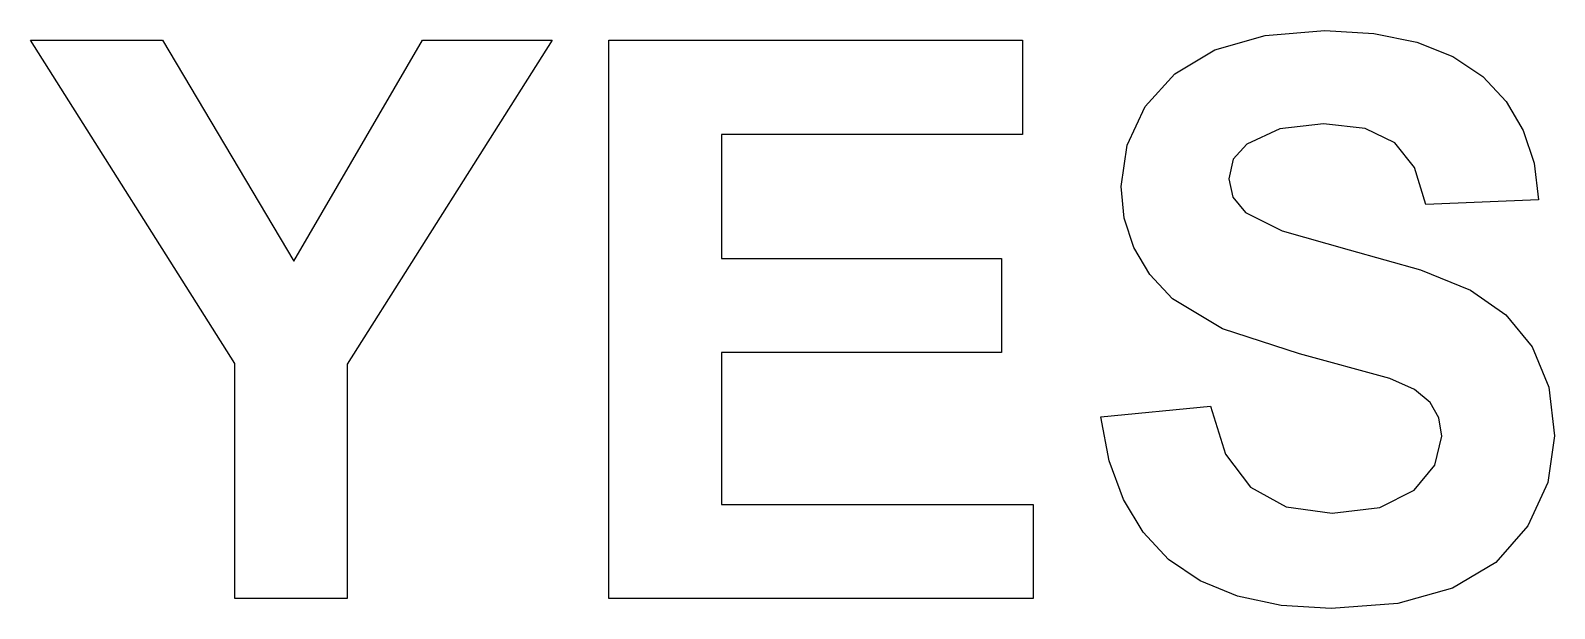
# Model space of a CAD drawing. Extents: x 1.6 to 41.3, y -281.4 to -266.3.
import ezdxf

# ---------------------------------------------------------------- set-up
doc = ezdxf.new("R2010")
doc.units = 0

msp = doc.modelspace()

# ---------------------------------------------------------------- linework, layer by layer
at = {"layer": 'Layer 1', "color": 4}
for p, q in [((6.91098, -275.020382), (1.582933, -266.596715)), ((1.582933, -266.596715), (5.025823, -266.596715)), ((5.025823, -266.596715), (8.44887, -272.351407)), ((8.44887, -272.351407), (11.802464, -266.596715)), ((15.185823, -266.596715), (9.837933, -275.040222)), ((11.802464, -266.596715), (15.185823, -266.596715)), ((16.664183, -281.142177), (16.664183, -266.596715)), ((16.664183, -266.596715), (27.449261, -266.596715)), ((27.449261, -266.596715), (27.449261, -269.057337)), ((32.46477, -266.854686), (33.773213, -266.475185)), ((33.773213, -266.475185), (35.327229, -266.34867)), ((35.327229, -266.34867), (36.611797, -266.423712)), ((36.611797, -266.423712), (37.727076, -266.648818)), ((31.418008, -267.476051), (32.46477, -266.854686)), ((37.727076, -266.648818), (38.673067, -267.023989)), ((38.673067, -267.023989), (39.44977, -267.549226)), ((30.649065, -268.328075), (31.418008, -267.476051)), ((39.44977, -267.549226), (40.059649, -268.199725)), ((40.059649, -268.199725), (40.5052, -268.950685)), ((30.176536, -269.331438), (30.649065, -268.328075)), ((34.156444, -268.911005), (33.293245, -269.305382)), ((35.297463, -268.779517), (34.156444, -268.911005)), ((36.382664, -268.902326), (35.297463, -268.779517)), ((37.157815, -269.270669), (36.382664, -268.902326)), ((40.5052, -268.950685), (40.786425, -269.802103)), ((27.449261, -269.057337), (19.601058, -269.057337)), ((19.601058, -269.057337), (19.601058, -272.281952)), ((30.019027, -270.406726), (30.176536, -269.331438)), ((33.293245, -269.305382), (32.943495, -269.699781)), ((37.670025, -269.919321), (37.157815, -269.270669)), ((32.943495, -269.699781), (32.826918, -270.208267)), ((40.786425, -269.802103), (40.903325, -270.753972)), ((32.826918, -270.208267), (32.936054, -270.687012)), ((37.96645, -270.882976), (37.670025, -269.919321)), ((30.102742, -271.237062), (30.019027, -270.406726)), ((32.936054, -270.687012), (33.263479, -271.091313)), ((40.903325, -270.753972), (37.96645, -270.882976)), ((30.353889, -272.00167), (30.102742, -271.237062)), ((33.263479, -271.091313), (34.215976, -271.56758)), ((34.215976, -271.56758), (35.962229, -272.063681)), ((30.772467, -272.700545), (30.353889, -272.00167)), ((35.962229, -272.063681), (37.826295, -272.57837)), ((19.601058, -272.281952), (26.903558, -272.281952)), ((26.903558, -272.281952), (26.903558, -274.732657)), ((37.826295, -272.57837), (39.13227, -273.110415)), ((31.358479, -273.333681), (30.772467, -272.700545)), ((32.663203, -274.11998), (31.358479, -273.333681)), ((39.13227, -273.110415), (40.047553, -273.750389)), ((40.047553, -273.750389), (40.739613, -274.58878)), ((34.672386, -274.772337), (32.663203, -274.11998)), ((26.903558, -274.732657), (19.601058, -274.732657)), ((19.601058, -274.732657), (19.601058, -278.691472)), ((37.02387, -275.407337), (34.672386, -274.772337)), ((40.739613, -274.58878), (41.174925, -275.636787)), ((6.91098, -281.142177), (6.91098, -275.020382)), ((9.837933, -275.040222), (9.837933, -281.142177)), ((37.665065, -275.698795), (37.02387, -275.407337)), ((38.080549, -276.03737), (37.665065, -275.698795)), ((41.174925, -275.636787), (41.320043, -276.905542)), ((29.493168, -276.409452), (32.350668, -276.131632)), ((32.350668, -276.131632), (32.741338, -277.379322)), ((38.307505, -276.437974), (38.080549, -276.03737)), ((29.711448, -277.556976), (29.493168, -276.409452)), ((29.493168, -276.409452), (29.493168, -276.409452)), ((38.383168, -276.915476), (38.307505, -276.437974)), ((38.203326, -277.66829), (38.383168, -276.915476)), ((41.320043, -276.905542), (41.146399, -278.116014)), ((30.078557, -278.558775), (29.711448, -277.556976)), ((32.741338, -277.379322), (33.397424, -278.244997)), ((37.663831, -278.319419), (38.203326, -277.66829)), ((41.146399, -278.116014), (40.625511, -279.247111)), ((33.397424, -278.244997), (34.323877, -278.751014)), ((36.769616, -278.76962), (37.663831, -278.319419)), ((19.601058, -278.691472), (27.727073, -278.691472)), ((27.727073, -278.691472), (27.727073, -281.142177)), ((30.594495, -279.414847), (30.078557, -278.558775)), ((34.323877, -278.751014), (35.525668, -278.919677)), ((35.525668, -278.919677), (36.769616, -278.76962)), ((40.625511, -279.247111), (39.787105, -280.198363)), ((31.259261, -280.125189), (30.594495, -279.414847)), ((32.078434, -280.682984), (31.259261, -280.125189)), ((39.787105, -280.198363), (38.660979, -280.869325)), ((33.057598, -281.081411), (32.078434, -280.682984)), ((38.660979, -280.869325), (37.234703, -281.267445)), ((9.837933, -281.142177), (6.91098, -281.142177)), ((27.727073, -281.142177), (16.664183, -281.142177)), ((34.196754, -281.32047), (33.057598, -281.081411)), ((35.495902, -281.400157), (34.196754, -281.32047)), ((37.234703, -281.267445), (35.495902, -281.400157))]:
    msp.add_line(p, q, dxfattribs=at)

doc.saveas('drawing.dxf')
